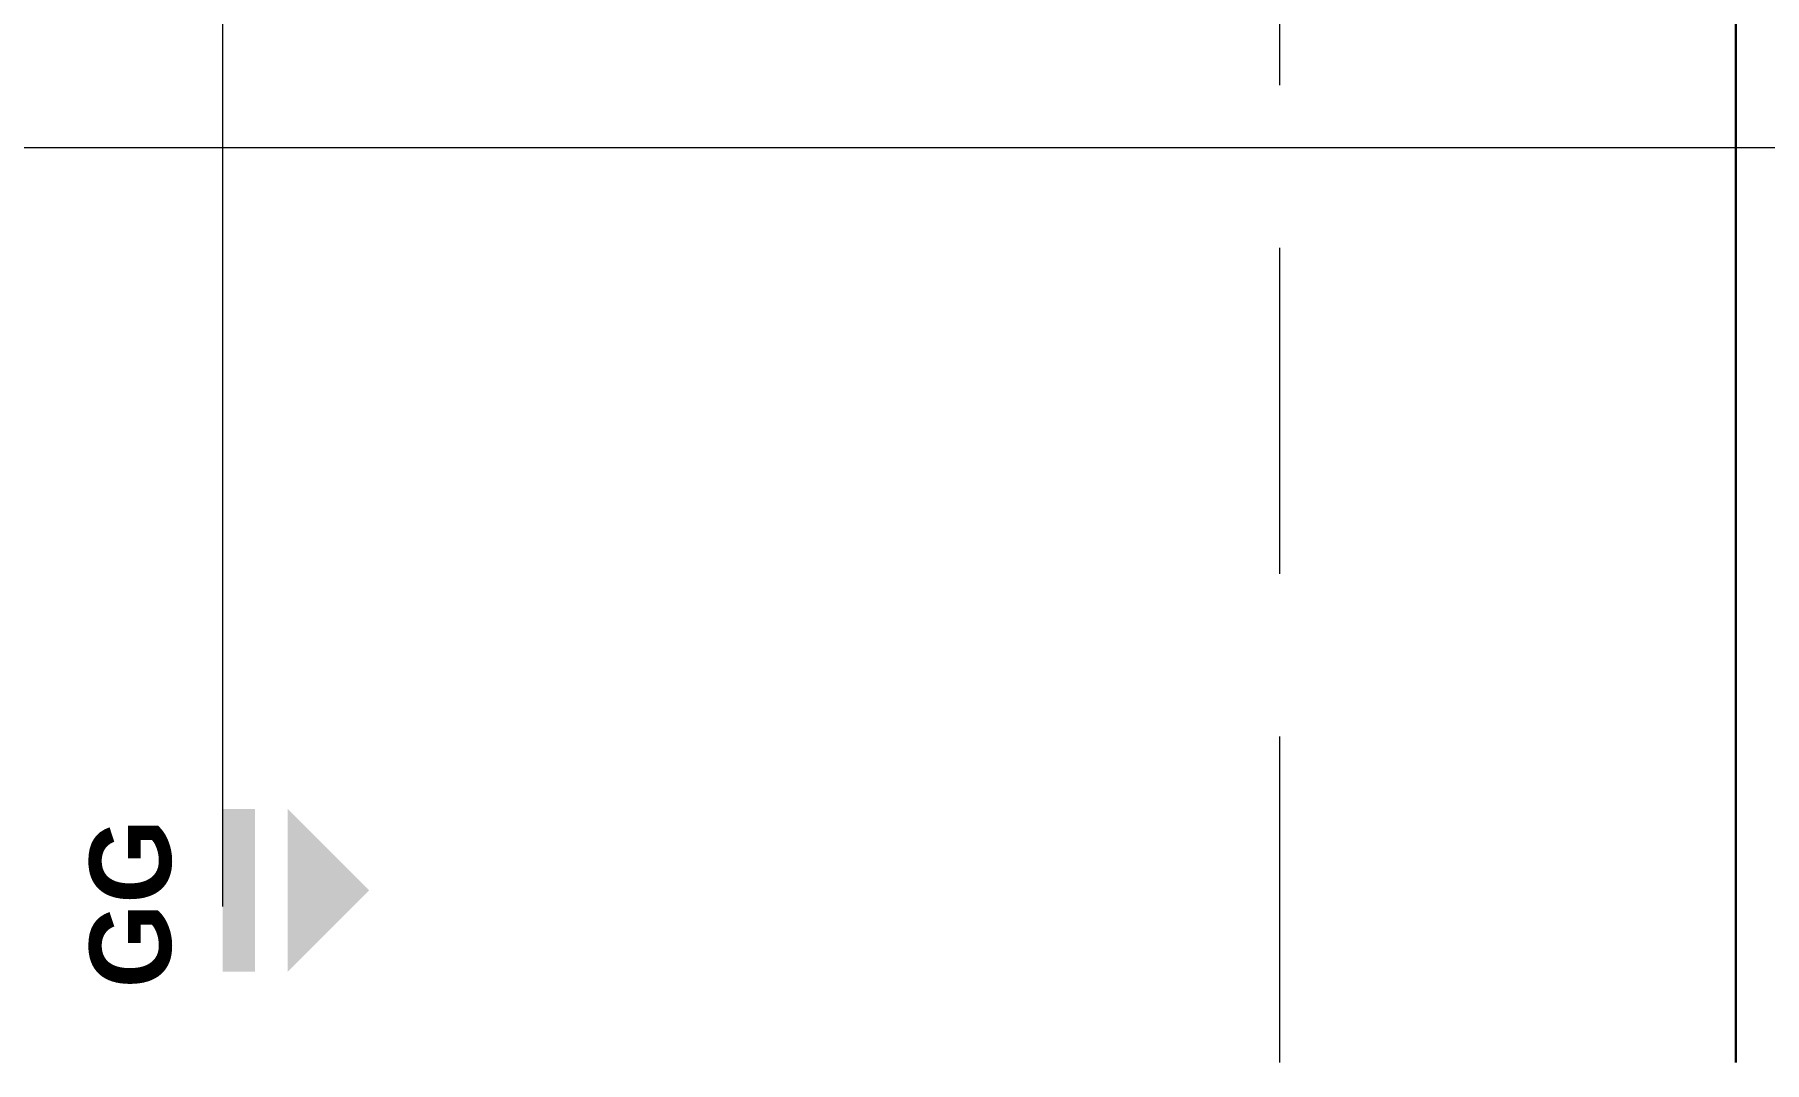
# Model space of a CAD drawing. Header units: metres. Extents: x 149 to 429, y -3 to 162.
# Drawn here: x 217.859 to 220.513, y 105.617 to 107.195 of the extents above; entities that cross this region are included whole.
import ezdxf

# ---------------------------------------------------------------- set-up
doc = ezdxf.new("R2010")
doc.units = ezdxf.units.M
doc.linetypes.add('IMPORT-Dashed _3_', pattern=[0.75, 0.5, -0.25])
doc.layers.add('1053_ARQ_BASE_MATADOURO_dwg', color=7, linetype='Continuous', lineweight=5, true_color=0x767676)
for name, color, linetype, lineweight in [('A-PAREDE', 7, 'Continuous', 30), ('A_PROJEÇÃO', 7, 'IMPORT-Dashed _3_', 5), ('G-ANNO-SYMB', 7, 'Continuous', 5), ('G-ANNO-TEXT', 7, 'Continuous', 5)]:
    doc.layers.add(name, color=color, linetype=linetype, lineweight=lineweight)
doc.styles.add('Century Gothic_B_2', font='GOTHICB.TTF', dxfattribs={"height": 0.125})

# ---------------------------------------------------------------- blocks, each defined once
blk = doc.blocks.new('1053_ARQ_BASE_MATADOURO_dwg_arq geral tgov-4039641-SERINGA BOVINOS')
at = {"layer": 'A-PAREDE', "color": 253, "true_color": 0xaaaaaa, "flags": 128}
blk.add_lwpolyline([(29.3296, 22.4313), (29.3296, 24.3382), (29.4796, 24.3382), (29.4796, 22.4313)], dxfattribs=at)
at = {"layer": 'A_PROJEÇÃO', "color": 253, "true_color": 0xaaaaaa}
blk.add_line((28.6296, 22.4313), (28.6296, 24.248), dxfattribs=at)
blk = doc.blocks.new('1053_ARQ_BASE_MATADOURO_dwg-3625622-SERINGA BOVINOS')
blk.add_blockref('1053_ARQ_BASE_MATADOURO_dwg_arq geral tgov-4039641-SERINGA BOVINOS', (130.2098, 83.186))
blk = doc.blocks.new('Corte - Padrão-73413-SERINGA BOVINOS')
at = {"layer": 'G-ANNO-SYMB'}
for points in [[(0.0005, 0.0045), (0.003, 0.002), (-0.002, 0.002)], [(-0.002, 0.001), (0.003, 0.001), (0.003, 0), (-0.002, 0)]]:
    blk.add_hatch(color=256, dxfattribs=at).paths.add_polyline_path(points)

msp = doc.modelspace()

# ---------------------------------------------------------------- linework, layer by layer
at = {"layer": 'G-ANNO-SYMB'}
for p, q in [((218.1477, 110.0608), (218.1477, 105.8565)), ((200.6413, 107.0213), (220.707, 107.0213))]:
    msp.add_line(p, q, dxfattribs=at)

# ---------------------------------------------------------------- block references
at = {"layer": '1053_ARQ_BASE_MATADOURO_dwg', "color": 253, "true_color": 0xaaaaaa}
msp.add_blockref('1053_ARQ_BASE_MATADOURO_dwg-3625622-SERINGA BOVINOS', (60.9304, 0), dxfattribs=at)
at = {"layer": 'G-ANNO-SYMB', "extrusion": (0, 0, -1), "xscale": 49.99999999999998, "yscale": 49.99999999999998, "zscale": 49.99999999999998, "rotation": 90.0000000000006}
msp.add_blockref('Corte - Padrão-73413-SERINGA BOVINOS', (-218.1477, 105.8565), dxfattribs=at)

# ---------------------------------------------------------------- texts
at = {"layer": 'G-ANNO-TEXT', "color": 5, "true_color": 0x0000ff, "insert": (217.9437, 105.731), "char_height": 0.125, "width": 0.360759, "attachment_point": 1, "rotation": 90, "style": 'Century Gothic_B_2', "bg_fill": 3, "box_fill_scale": 1.25, "bg_fill_color": 256, "bg_fill_true_color": 13158600, "bg_fill_transparency": 0}
msp.add_mtext('GG', dxfattribs=at)

doc.saveas('drawing.dxf')
